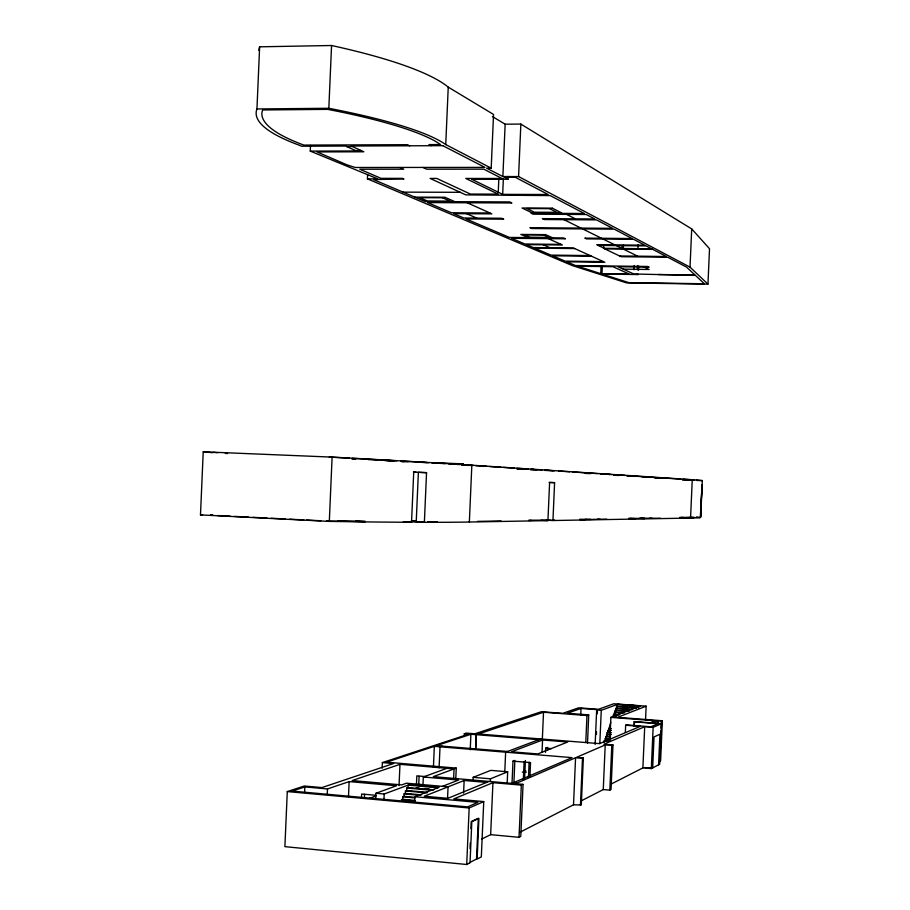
<?xml version="1.0" encoding="UTF-8"?>
<svg xmlns="http://www.w3.org/2000/svg" width="910" height="910" viewBox="0 0 910 910"><rect width="100%" height="100%" fill="white"/><g stroke="black" fill="none" stroke-linecap="round" stroke-linejoin="round"><path stroke-width="1.36" d="M415.961 472.142L413.732 472.04L411.536 522.283L401.776 522.226A886.681 14.583 2.1 0 1 360.826 521.839L329.318 521.407L200.484 514.901L203.226 451.804L332.104 457.116A886.715 5.244 2.6 0 1 471.835 465.192L692.248 479.718A474.656 2.15 2.5 0 1 702.133 480.651L696.525 480.412M310.492 145.441L310.253 151.106L356.47 150.969L345.584 146.044L301.585 146.214L299.094 145.145A409.523 68.455 1.9 0 1 256.95 108.95L259.646 46.819L331.558 45.5A341.955 59.662 4.5 0 1 448.243 87.132L493.538 114.444L491.195 168.157L486.6 168.168L502.866 176.551L518.575 176.563L690.03 267.142L707.957 284.147L709.516 248.714L691.702 228.922L520.861 124.078L505.152 124.192L492.412 116.56M382.132 768.222L382.382 762.58L393.586 763.524L321.901 787.582L304.293 786.012L287.287 791.575L284.898 846.641L466.705 864.5L470.038 862.771L471.824 821.65L478.922 818.386L477.147 859.074L481.322 856.902L483.745 801.585L453.817 798.923L492.936 782.668L521.328 785.114L523.057 784.363L520.782 836.404L519.041 837.314L490.661 834.652L481.799 839.02M491.195 168.157L445.741 144.565A341.887 50.914 4.2 0 0 328.828 108.279L331.558 45.5M304.6 792.473L304.85 786.922L327.498 788.947L349.144 781.599L396.498 785.762L375.978 793.27L375.739 798.843M329.318 521.407L332.104 457.116M327.247 794.521L327.498 788.947M707.957 284.147L626.649 282.896L572.367 265.606L367.424 178.861L367.606 174.618M348.473 796.898L349.144 781.599M361.463 798.184L361.645 794.009L375.625 795.26M364.478 797.08L364.591 794.305M383.952 799.628L384.191 794.009L409.329 784.67L439.064 787.275L414.835 796.739L414.596 802.381M399.046 785.558L399.979 764.332L454.033 768.916L453.612 778.619M415.062 800.993L401.424 799.765L402.664 799.287L402.766 796.819L404.006 796.341L414.88 797.319M404.006 796.341L404.108 793.884L405.337 793.418L421.637 794.862M405.337 793.418L405.45 790.949L406.668 790.494L427.006 792.291M406.668 790.494L406.781 788.037L407.998 787.582L433.729 789.846M407.998 787.582L408.112 785.125L437.892 787.741M426.54 472.665L418.384 472.313L416.223 521.908L424.378 522.317L426.54 472.665L413.39 472.074M416.473 784.329L416.837 775.843L426.267 776.651M445.741 144.565L448.243 87.132M418.736 784.864L419.1 776.412M422.957 785.353L423.321 776.992L446.912 768.313M433.422 767.335L434.332 746.348L572.015 757.62L511.921 783.408L433.319 776.628L456.251 768.086L455.774 779.142M439.098 767.812L440.019 746.814L442.078 746.12M447.572 798.002L448.05 786.843L406.451 783.203L401.799 784.909L352.193 780.553L399.979 764.332M424.378 522.317L424.981 522.317A886.681 14.583 2.1 0 0 469.355 522.033L471.835 465.192M464.214 736.543L464.339 733.722L466.227 733.096L474.884 733.79L541.359 711.722L562.744 713.338L578.646 707.821L598.473 709.299L613.749 703.771L646.145 706.171L645.543 720.106M463.599 793.088L464.146 780.484L486.588 782.418M470.231 749.794L470.902 734.256L538.834 739.693M466.705 864.5L469.162 807.978L483.745 801.585M498.225 192.738L498.839 178.656M470.038 848.529L470.288 842.853M470.902 828.68L471.209 821.593L478.307 818.329L476.533 859.017L469.423 862.703M473.075 780.063L473.2 777.322L490.786 770.361L507.678 771.794L507.188 783.01M475.646 748.85L476.26 734.711L543.52 712.234L586.973 715.533L588.736 714.885L587.507 743.152M475.702 748.828L476.317 734.688M502.866 176.551L505.152 124.192M508.133 176.426L508.007 179.236L504.22 177.279L515.31 177.291L548.127 194.501L502.673 194.365L503.355 178.861M490.376 781.553L490.49 778.812L507.678 771.794M518.575 176.563L520.861 124.078M490.661 834.652L492.936 782.668M504.777 771.964L505.641 752.183L540.79 738.954M512 783.874L512.99 761.147L514.867 760.407M513.877 783.066L514.81 761.829M519.041 837.314L521.328 785.114M523.341 779.699L524.137 761.511M524.604 778.551L525.389 760.521M528.528 776.093L529.131 762.227M529.938 776.332L530.541 762.603L512.99 761.147M469.355 522.033L547.934 520.622L549.606 482.436L554.6 482.664L552.95 520.531L546.114 520.202M542.349 739.011L543.52 712.234M542.019 752.433L542.565 739.989L567.726 741.991L537.787 753.946L511.443 751.796L542.565 739.989M545.488 752.365L545.67 748.168L547.604 747.406L547.479 750.193M573.516 804.804L575.575 757.746L583.356 757.928L581.297 804.963L573.516 804.804L519.496 832.479M580.739 715.306L581.035 708.435L597.483 709.663L596.664 709.959L595.151 744.482M600.748 273.648L577.566 266.232L612.953 266.687L629.185 274.046L600.748 273.648L601.055 266.641M533.226 247.554L573.391 247.975L604.843 262.273L566.702 261.796L575.484 265.538L647.761 266.482L649.148 267.153L617.981 266.744L633.826 273.99L695.411 275.4L704.351 283.761L628.764 282.612L601.999 274.046L602.363 265.652M658.328 274.513L695.012 275.025L686.504 267.074L667.769 257.246L621.098 256.7L603.558 248.293L603.683 245.484M580.432 805.418L582.491 758.314M585.79 742.469L586.973 715.533M596.403 734.484L596.516 731.72M597.301 713.793L597.426 711.04M599.815 743.47L601.271 710.301L617.719 704.283L640.504 705.967L610.883 717.387L609.859 740.74M622.258 245.666L622.144 248.487L616.32 245.609M623.486 244.847L623.304 249.067L637.637 256.176M604.229 742.378L604.308 740.604L607.721 740.558M604.957 740.331L605.673 738.294L609.814 738.613M603.262 789.573L605.218 744.937L612.987 744.949L611.031 789.516L609.837 790.142L603.262 789.573L580.671 801.141M605.673 738.294L606.401 736.258L610.53 736.577M606.401 736.258L607.118 734.222L611.247 734.541M607.118 734.222L607.197 732.459L610.587 732.402M607.835 732.186L607.914 730.423L611.304 730.377M608.551 730.161L610.769 722.369M609.837 790.142L611.793 745.461M615.626 716.58L612.896 716.375L613.602 714.384L619.676 714.555M614.227 714.145L614.933 712.166L624.453 712.883M634.008 269.769L634.202 265.549M614.933 712.166L615.638 710.187L629.219 711.199M615.638 710.187L616.332 708.219L632.621 709.425M616.332 708.219L617.026 706.251L636.022 707.661M617.026 706.251L617.105 704.511L639.4 705.887M637.944 249.078L638.126 244.824M637.398 269.815L637.58 265.583M638.524 270.338L638.706 266.118M625.352 732.311L625.659 725.236L626.467 724.906L650.9 726.771L658.044 723.666L658.18 720.902L662.366 720.743L660.614 760.771L659.659 761.26L660.08 751.58M633.758 726.009L634.497 721.596L650.354 722.802L655.189 720.743L610.883 717.387M634.384 724.383L634.497 721.596M638.729 707.855L638.809 706.114M642.892 767.892L644.701 726.703L653.141 727.34L661.479 723.689L659.693 764.241L651.332 768.586L642.892 767.892L610.644 784.318M651.332 768.586L653.141 727.34M658.59 764.809L659.932 734.233L654.028 736.941L652.675 767.892L645.031 767.596M660.205 748.816L660.99 730.832M661.115 728.068L661.411 721.152M690.03 267.142L691.702 228.922M552.95 520.531L690.565 518.063L692.248 479.718M701.03 505.88L700.711 517.21L702.315 480.582M701.155 503.071L701.951 484.859M605.082 741.525L606.481 737.578M614.386 715.226L616.718 708.651M575.575 757.746L515.481 783.703L523.057 784.363M605.218 744.937L576.451 757.37L583.356 757.928M512.125 784.158L515.993 782.498M527.607 777.504L530.189 776.389M644.701 726.703L603.91 744.221L612.987 744.949M658.18 720.902L653.164 723.063L661.479 723.689M489 781.428L447.913 798.332L424.287 796.227L464.146 780.484M442.431 786.354L458.56 780.041L423.321 776.992M646.145 706.171L617.503 717.342L662.366 720.743M369.483 798.309L376.103 795.863M581.035 708.435L567.226 713.258L588.736 714.885M434.332 746.348L386.466 762.182L456.251 768.086M470.902 734.256L436.425 745.665L507.541 751.467M382.382 762.58L468.877 734.074L464.339 733.722M304.85 786.922L292.144 791.097L467.558 806.886L477.909 802.37L414.835 796.739M696.992 480.412L697.083 480.4A469.196 2.127 2.5 0 0 696.491 480.241M694.41 517.369L688.745 517.733M212.61 514.923L210.392 515.185L213.224 515.333M430.328 521.874L427.734 521.919A877.274 14.412 2.1 0 0 437.335 521.896M477.522 521.385L501.114 520.975M528.858 520.497L531.633 520.452M550.857 520.122L528.869 520.224M552.211 520.099L554.713 520.054M579.761 519.621L606.799 519.155M628.73 518.78L635.658 518.666L628.56 518.325M660.444 518.234L640.833 518.211M681.999 517.87L689.609 517.71L681.408 517.324M365.183 521.623L337.712 520.952M416.336 521.089L412.355 521.157L416.552 521.362M256.95 108.95L328.828 108.279M346.642 146.521L352.261 146.499M355.56 150.56L361.122 150.537M424.572 521.919L408.453 521.885M367.424 178.861L377.741 178.872L310.253 151.106M508.007 179.236L471.596 179.202L502.673 194.365M403.05 192.146L460.233 192.306M414.778 197.129L444.876 197.243L454.909 201.69M489.921 212.986L451.497 212.769L427.62 202.6L511.898 202.964L509.725 201.918L425.186 201.565L373.532 179.577L403.983 178.986L402.595 178.371L380.983 178.349L359.825 169.226L403.721 169.203L399.888 167.451M561.06 244.38L524.933 244.017L511.5 238.306L565.474 238.807L563.563 237.919L509.418 237.419L466.034 218.946L503.73 219.196L501.626 218.252L463.804 218.002L453.544 213.634L491.878 213.861L467.228 202.771M598.211 245.427L646.145 245.905L666.359 256.506L619.551 255.96M603.558 248.293L651.674 248.805M534.568 248.123L574.654 248.555M604.763 248.874L652.777 249.386M590.089 255.573L550.994 255.118L526.344 244.619L562.403 244.995L548.343 238.648M591.58 256.245L552.575 255.79L565.167 261.147L603.398 261.625M365.331 521.555L326.462 521.043M623.225 269.144L649.148 269.485L644.155 267.085M601.999 274.046L638.331 274.558L637.216 274.046M351.795 458.959L355.799 459.084M368.254 459.596L377.946 460.005M383.861 460.278L396.919 460.824M401.469 461.575L408.294 461.802M416.382 462.132L428.94 462.712M461.893 465.158L470.493 465.454M475.771 465.738L486.85 466.364M517.096 468.775L525.639 469.105M531.099 469.367L542.11 469.992M530.428 469.787L536.889 470.026M544.51 470.379L554.361 470.788M585.198 473.405L590.726 473.632M600.395 474.042L611.702 474.554M613.454 475.236L619.118 475.475M627.547 475.862L646.783 476.851M626.967 476.055L635.703 476.385M641.129 476.647L680.703 479.081M655.234 477.921L662.23 478.216M654.881 477.932L661.854 478.228M682.42 479.615L691.953 480.025M682.477 479.82L687.13 479.991M549.128 482.436L554.6 482.664M696.23 517.312L700.302 517.494L702.031 487.066M679.736 517.369L687.903 517.756M696.366 517.301L700.154 517.528A474.633 5.972 2.4 0 1 690.565 518.063M688.711 517.335L693.83 517.574L686.094 517.358M679.85 517.642L683.956 517.836M649.581 518.245L652.311 518.381M639.389 518.234L644.951 518.507L629.913 518.302M597.495 519.144L600.236 519.269M585.153 519.166L590.715 519.439M579.727 519.269L585.164 519.53M541.04 520.292L547.934 520.622M411.104 521.248L416.496 521.51M403.278 521.862L411.536 522.283M355.662 520.964L365.217 521.441M217.467 515.538L230.207 516.186M234.45 516.402L248.612 517.119M252.855 517.324L267.017 518.04M271.26 518.256L285.41 518.973M289.664 519.189L303.815 519.906M306.647 520.042L320.798 520.759M329.249 457.082L341.102 457.719A876.91 5.176 2.6 0 1 349.497 458.174M384.202 460.096L394.553 460.688M400.9 461.051L427.154 462.576M517.005 468.934L519.508 469.094M353.034 458.97L354.627 459.072M473.462 465.488L464.146 464.873A877.308 5.187 2.6 0 0 461.768 464.714M489.614 466.546L500.682 467.274M503.446 467.456L514.503 468.172M517.278 468.354L528.335 469.082M531.099 469.264L533.863 469.446M544.84 470.163L553.018 470.697M558.535 471.061L569.683 471.801M572.47 471.983L597.529 473.621M600.316 473.803L610.064 474.451M614.421 474.736L625.284 475.441M628.002 475.623L637.512 476.248M683.171 479.24L686.868 479.49A469.196 2.127 2.5 0 1 694.284 480.025M385.647 460.426L393.552 460.938M401.469 461.45L404.256 461.632M384.304 460.46L390.936 460.892M462.212 463.816L463.361 463.895L433.342 462.621L434.536 462.701M629.845 706.922L635.26 707.32M616.411 706.479L636.772 707.991M615.706 708.446L632.018 709.663M615.012 710.426L627.252 711.336M596.664 709.959L601.271 710.301M614.307 712.405L622.474 713.019M613.602 714.384L619.062 714.794M613.522 716.136L616.252 716.341M633.94 721.823L658.044 723.666M625.659 725.236L640.276 726.351L599.633 743.641L478.398 733.995M608.631 728.409L611.384 728.614M607.914 730.423L610.667 730.639M607.197 732.459L611.327 732.778M606.481 734.484L610.61 734.814M605.753 736.52L609.893 736.85M605.036 738.567L610.553 739M604.308 740.604L608.46 740.933M545.67 748.168L551.244 748.623M523.512 770.918L526.06 771.134M522.26 772.078L526.105 772.408M473.2 777.322L490.49 778.812M416.302 787.741L419.135 787.992M424.799 788.492L429.042 788.868M406.781 788.037L432.546 790.301M405.45 790.949L427.177 792.883M404.108 793.884L420.431 795.34M375.978 793.27L384.191 794.009M402.766 796.819L415.028 797.922M402.664 799.287L414.914 800.39M287.287 791.575L469.162 807.978M213.122 452.293L215.317 452.52A1007.518 7.94 2.4 0 0 217.661 452.736M466.648 213.713L476.738 218.093M543.327 244.801L551.346 248.305M528.073 237.59L520.816 234.416L545.613 234.632L552.609 237.817M422.888 167.429L426.631 169.192L483.801 169.169L502.001 178.485L465.795 178.451L498.168 194.149L470.39 194.069L436.766 178.428L430.1 178.428L465.818 194.876L550.209 195.593L584.345 213.497L531.019 213.19L533.101 214.191L586.256 214.498L594.787 218.969L542.383 218.627L544.282 219.537L596.528 219.89L612.658 228.342L529.893 227.693L531.702 228.524L614.239 229.172L632.109 238.545L584.823 238.113L586.427 238.886L633.587 239.319L644.792 245.2L596.732 244.71L604.217 248.305M409.648 145.793L407.407 144.69L303.883 145.1A403.881 67.477 1.9 0 1 261.943 112.442L262.603 109.962L327.771 109.371L339.692 111.748A336.416 50.084 4.2 0 1 436.004 141.63L440.622 144.553L428.94 144.599L431.124 145.714M563.995 219.674L580.99 228.091M582.65 228.922L601.51 238.261M603.068 239.046L614.887 244.904M566.555 214.385L575.359 218.844M200.484 514.901A1020.03 22.397 2.9 0 1 202.589 514.65M212.929 452.714A1020.087 8.053 2.4 0 1 203.226 451.804M431.727 462.849A877.308 5.187 2.6 0 1 445.013 463.656M448.698 463.884A877.308 5.187 2.6 0 1 459.311 464.555M352.238 458.322A876.91 5.176 2.6 0 1 382.882 460.028M227.625 453.578A1007.518 7.94 2.4 0 1 225.259 453.385M258.872 50.471A409.557 80.228 1.8 0 1 259.646 46.819M442.783 145.668L351.203 146.01L363.863 151.788L316.964 151.924L347.142 164.903L355.218 167.486L484.939 167.394L442.783 145.668M442.476 197.766L419.635 197.686L427.518 201.053L450.132 201.144L442.476 197.766M552.268 208.162L522.033 208.003L531.793 212.701L561.595 212.872L552.268 208.162M549.595 208.663L526.822 208.549L534.386 212.212L556.909 212.337L549.595 208.663M543.543 234.973L524.547 234.814L530.086 237.248L548.935 237.419L543.543 234.973"/></g></svg>
